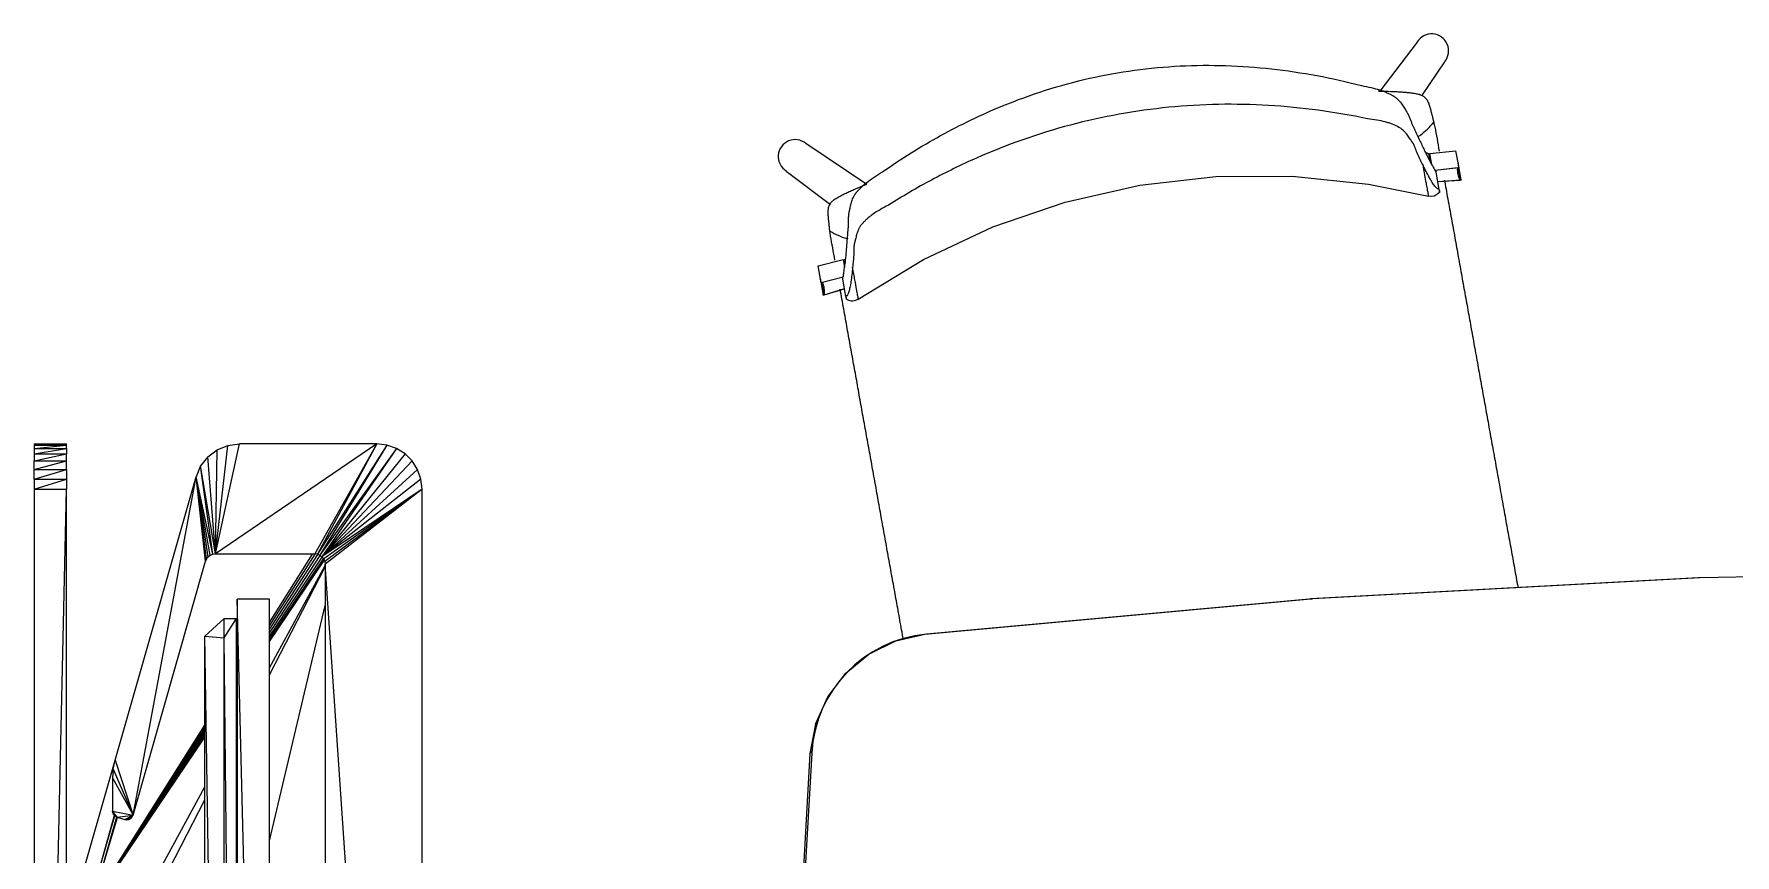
# Model space of a CAD drawing. Header units: millimetres. Extents: x 90978 to 295199, y -4084 to 97293.
# Drawn here: x 183926 to 185241, y 24645 to 25280 of the extents above; entities that cross this region are included whole.
import ezdxf

# ---------------------------------------------------------------- set-up
doc = ezdxf.new("R2010")
doc.units = ezdxf.units.MM
doc.header["$MEASUREMENT"] = 0
doc.layers.get('0').update_dxf_attribs({"linetype": 'CONTINUOUS'})
for name, color, linetype, lineweight in [('A-DETL-THIN', 8, 'CONTINUOUS', 9), ('G-IMPT', 8, 'CONTINUOUS', 9), ('I-FURN', 8, 'CONTINUOUS', 9)]:
    doc.layers.add(name, color=color, linetype=linetype, lineweight=lineweight)

# ---------------------------------------------------------------- blocks, each defined once
blk = doc.blocks.new('Synergy Type 3 - Desk Type 3_dwg_Family - 580997-310579-_3D_-768211-Level 0')
at = {"layer": 'G-IMPT'}
for p, q in [((-755.6, 842.3), (-755.6, 840.8)), ((-755.6, 840.8), (-739.2, 541.4)), ((-739.2, 541.4), (-739.2, 542.1)), ((-711.9, 242.9), (-739.2, 541.4)), ((-706.7, 220.4), (-711.9, 242.9)), ((-696.5, 199.7), (-706.7, 220.4)), ((-681.9, 181.8), (-696.5, 199.7)), ((-694.9, 198), (-696.5, 199.7)), ((-663.6, 167.8), (-681.9, 181.8)), ((-663.6, 167.8), (-666.8, 171)), ((-642.5, 158.4), (-663.6, 167.8)), ((-642.5, 158.4), (-645.7, 160.9)), ((-642.5, 158.4), (-644.5, 160.3)), ((-642.5, 158.4), (-643.8, 160.1)), ((-642.5, 158.4), (-619.8, 154.1)), ((-619.8, 154.1), (-621.7, 155.9)), ((-619.8, 154.1), (-435.6, 143.9))]:
    blk.add_line(p, q, dxfattribs=at)
blk = doc.blocks.new('Synergy Type 3 - Desk Type 3_dwg_Family - 607669-310583-_3D_-768213-Level 0')
at = {"layer": 'G-IMPT'}
for p, q in [((-532.4, -394.7), (-572.8, -383.2)), ((-532.4, -394.7), (-572.5, -383)), ((-531.9, -392.8), (-570.8, -381.7))]:
    blk.add_line(p, q, dxfattribs=at)
blk = doc.blocks.new('Synergy Type 3 - Desk Type 3_dwg_Family - 609077-310585-_3D_-768214-Level 0')
at = {"layer": 'G-IMPT'}
blk.add_line((-502.5, -415.1), (-614.5, -383.1), dxfattribs=at)
blk = doc.blocks.new('Synergy Type 3 - Desk Type 3_dwg_Family - 641585-310597-_3D_-768220-Level 0')
at = {"layer": 'G-IMPT'}
for p, q in [((240.9, -263.7), (-739.1, -263.7)), ((-739.1, -263.7), (-739.1, -288.7)), ((240.9, -263.7), (-739.1, -288.7)), ((-739.1, -288.7), (240.9, -288.7)), ((-289.1, -288.7), (-724.1, -288.7)), ((-210.8, -288.7), (-724.1, -288.7)), ((-724.1, -289.3), (-724.1, -288.7)), ((-724.1, -289.3), (225.9, -288.7)), ((-724.1, -298.7), (-724.1, -289.3)), ((-709.1, -298.7), (-724.1, -289.3)), ((225.9, -289.3), (-724.1, -289.3)), ((-710.5, -313.7), (-724.1, -298.7)), ((-709.1, -298.7), (-724.1, -298.7)), ((210.9, -298.7), (-710.5, -313.7)), ((-710.5, -313.7), (-709.1, -298.7)), ((225.9, -289.3), (-709.1, -298.7)), ((210.9, -298.7), (-709.1, -298.7)), ((-482.1, -313.7), (-710.5, -313.7))]:
    blk.add_line(p, q, dxfattribs=at)
blk = doc.blocks.new('Synergy Type 3 - Desk Type 3_dwg_Family - 678409-310601-_3D_-768222-Level 0')
at = {"layer": 'G-IMPT'}
for p, q in [((-845.9, -153.3), (-851.4, -158.9)), ((-839.2, -149.2), (-845.9, -153.3)), ((-845.9, -153.3), (-771.7, -223.1)), ((-831.8, -146.6), (-839.2, -149.2)), ((-839.2, -149.2), (-771.7, -223.1)), ((-824.1, -145.7), (-831.8, -146.6)), ((-831.8, -146.6), (-771.7, -223.1)), ((325.9, -145.7), (-824.1, -145.7)), ((-824.1, -145.7), (-771.7, -223.1)), ((-824.1, -145.7), (-770.1, -221.8)), ((-824.1, -145.7), (-768.1, -221)), ((-824.1, -145.7), (-766.1, -220.7)), ((325.9, -145.7), (-766.1, -220.7)), ((-855.6, -165.5), (-858.2, -172.9)), ((-851.4, -158.9), (-855.6, -165.5)), ((-855.6, -165.5), (-773, -224.7)), ((-855.6, -165.5), (-771.7, -223.1)), ((-851.4, -158.9), (-771.7, -223.1)), ((-858.2, -172.9), (-859.1, -180.7)), ((-859.1, -180.7), (-859.1, -286.9)), ((-859.1, -180.7), (-774.1, -305.5)), ((-859.1, -180.7), (-773.8, -226.6)), ((-859.1, -180.7), (-774.1, -228.7)), ((-858.2, -172.9), (-773.8, -226.6)), ((-858.2, -172.9), (-773, -224.7)), ((-773, -224.7), (-771.7, -223.1)), ((-771.7, -223.1), (-770.1, -221.8)), ((-770.1, -221.8), (-768.1, -221)), ((-768.1, -221), (-766.1, -220.7)), ((-766.1, -220.7), (267.9, -220.7)), ((-773.8, -226.6), (-774.1, -228.7)), ((-774.1, -305.5), (-774.1, -228.7)), ((-773.8, -226.6), (-773, -224.7)), ((-773.8, -226.7), (-773.8, -226.6)), ((-857.9, -295.8), (-859.1, -286.9)), ((-774.1, -305.5), (-859.1, -286.9)), ((-854.5, -304.2), (-857.9, -295.8)), ((-774.1, -305.5), (-857.9, -295.8)), ((-849, -311.4), (-854.5, -304.2)), ((-774.1, -305.5), (-854.5, -304.2)), ((-774.1, -305.5), (-849, -311.4)), ((-849, -311.4), (-842, -316.9)), ((-774.1, -305.5), (-842, -316.9)), ((-773.8, -307.6), (-842, -316.9)), ((-773.8, -307.6), (-833.7, -320.5)), ((-773, -309.5), (-833.7, -320.5)), ((-771.8, -311.1), (-833.7, -320.5)), ((-770.1, -312.4), (-833.7, -320.5)), ((-768.3, -313.2), (-833.7, -320.5)), ((-773.8, -307.6), (-774.1, -305.5)), ((-773, -309.5), (-773.8, -307.6)), ((-771.8, -311.1), (-773, -309.5)), ((-770.1, -312.4), (-771.8, -311.1)), ((-770.1, -312.4), (-768.3, -313.2)), ((-572.1, -369.2), (-768.3, -313.2)), ((-842, -316.9), (-833.7, -320.5)), ((-614.5, -383.1), (-833.7, -320.5)), ((-572.1, -369.2), (-833.7, -320.5)), ((-614.5, -383.1), (-572.1, -369.2)), ((-607.7, -384.6), (-572.1, -369.2)), ((-600.8, -385), (-572.1, -369.2)), ((-575.2, -385), (-572.1, -369.2)), ((-570.9, -369.8), (-572.1, -369.2)), ((-570.4, -381.4), (-572.1, -369.2)), ((-568.6, -375.4), (-572.1, -369.2)), ((-569.9, -370.6), (-570.9, -369.8)), ((-569.9, -370.6), (-570.9, -369.8)), ((-568.5, -374.1), (-570.9, -369.8)), ((-568.6, -375.4), (-570.9, -369.8)), ((-568.5, -374.1), (-570.9, -369.8)), ((-568.6, -372.8), (-570.9, -369.8)), ((-568.6, -372.8), (-570.9, -369.8)), ((-569.9, -370.6), (-570.9, -369.8)), ((-570.4, -381.4), (-568.6, -375.4)), ((-569.1, -371.6), (-569.9, -370.6)), ((-569.1, -371.6), (-569.9, -370.6)), ((-568.6, -372.8), (-569.9, -370.6)), ((-568.6, -372.8), (-569.9, -370.6)), ((-569.1, -371.6), (-569.9, -370.6)), ((-568.6, -372.8), (-569.1, -371.6)), ((-568.6, -372.8), (-569.1, -371.6)), ((-568.6, -372.8), (-569.1, -371.6)), ((-568.5, -374.1), (-568.6, -372.8)), ((-568.5, -374.1), (-568.6, -372.8)), ((-568.5, -374.1), (-568.6, -372.8)), ((-568.5, -374.1), (-568.6, -375.4)), ((-568.6, -375.4), (-568.5, -374.1)), ((-568.5, -374.1), (-568.6, -375.4)), ((-607.7, -384.6), (-614.5, -383.1)), ((-607.7, -384.6), (-600.8, -385)), ((-600.8, -385), (-575.2, -385)), ((-570.4, -381.4), (-575.2, -385)), ((-573.9, -384.9), (-575.2, -385)), ((-573.9, -384.9), (-575.2, -385)), ((-573.9, -384.9), (-575.2, -385)), ((-570.4, -381.4), (-573.9, -384.9)), ((-570.4, -381.4), (-573.9, -384.9)), ((-572.7, -384.4), (-573.9, -384.9)), ((-572.7, -384.4), (-573.9, -384.9)), ((-572.7, -384.4), (-573.9, -384.9)), ((-570.4, -381.4), (-572.7, -384.4)), ((-570.4, -381.4), (-572.7, -384.4)), ((-570.9, -382.6), (-572.7, -384.4)), ((-570.9, -382.6), (-572.7, -384.4)), ((-571.7, -383.6), (-572.7, -384.4)), ((-571.7, -383.6), (-572.7, -384.4)), ((-571.7, -383.6), (-572.7, -384.4)), ((-570.9, -382.6), (-571.7, -383.6)), ((-570.9, -382.6), (-571.7, -383.6)), ((-570.9, -382.6), (-571.7, -383.6)), ((-570.9, -382.6), (-570.4, -381.4)), ((-570.4, -381.4), (-570.9, -382.6)), ((-570.9, -382.6), (-570.4, -381.4))]:
    blk.add_line(p, q, dxfattribs=at)
blk = doc.blocks.new('Synergy Type 3 - Desk Type 3_dwg_Family - 680513-310603-_3D_-768223-Level 0')
at = {"layer": 'G-IMPT'}
for p, q in [((-710.2, -263.7), (-771.6, -223)), ((-708, -263.7), (-770.3, -222)), ((-706.2, -263.7), (-768.9, -221.3)), ((-686, -263.7), (-765.1, -220.7)), ((-680.6, -263.7), (-763.9, -220.7)), ((-552.3, -263.7), (-734.1, -220.7)), ((-718.3, -263.7), (-773.8, -228.3)), ((-720.9, -263.7), (-773.8, -230.4)), ((-715.5, -263.7), (-773.6, -226.2)), ((-712.8, -263.7), (-772.8, -224.4)), ((-502.1, -401.7), (-641.6, -313.7)), ((-502.1, -401.7), (-640, -313.7)), ((-502.1, -401.7), (-638.2, -313.7)), ((-502.1, -401.7), (-636.4, -313.7)), ((-502.1, -401.7), (-634.8, -313.7)), ((-502.1, -401.7), (-633.4, -313.7)), ((-502.1, -401.7), (-632.2, -313.7)), ((-502.1, -363.7), (-594, -313.7)), ((-487.1, -363.7), (-583.9, -313.7)), ((-502.1, -401.7), (-570.3, -381.1))]:
    blk.add_line(p, q, dxfattribs=at)
blk = doc.blocks.new('Synergy Type 3 - Desk Type 3_dwg_Family - 687609-310611-_3D_-768227-Level 0')
at = {"layer": 'G-IMPT'}
for p, q in [((-859.1, -445.7), (-859.1, -420.7)), ((-858.2, -420.7), (-859.1, -420.7)), ((-858.2, -445.7), (-859.1, -420.7)), ((-855.6, -420.7), (-858.2, -420.7)), ((-858.2, -445.7), (-858.2, -420.7)), ((-855.6, -445.7), (-858.2, -420.7)), ((-855.6, -420.7), (-851.4, -420.7)), ((-855.6, -445.7), (-855.6, -420.7)), ((-851.4, -445.7), (-855.6, -420.7)), ((-845.9, -420.7), (-851.4, -420.7)), ((-851.4, -445.7), (-851.4, -420.7)), ((-845.9, -445.7), (-851.4, -420.7)), ((-839.2, -420.7), (-845.9, -420.7)), ((-839.2, -445.7), (-845.9, -420.7)), ((-845.9, -445.7), (-845.9, -420.7)), ((-839.2, -420.7), (-831.8, -420.7)), ((-831.8, -445.7), (-839.2, -420.7)), ((-839.2, -445.7), (-839.2, -420.7)), ((-831.8, -420.7), (-824.1, -420.7)), ((-831.8, -445.7), (-831.8, -420.7)), ((-824.1, -445.7), (-831.8, -420.7)), ((325.9, -420.7), (-824.1, -420.7)), ((-824.1, -445.7), (-824.1, -420.7)), ((325.9, -445.7), (-824.1, -420.7)), ((-859.1, -445.7), (-858.2, -445.7)), ((-858.2, -445.7), (-855.6, -445.7)), ((-855.6, -445.7), (-851.4, -445.7)), ((-851.4, -445.7), (-845.9, -445.7)), ((-839.2, -445.7), (-845.9, -445.7)), ((-831.8, -445.7), (-839.2, -445.7)), ((-831.8, -445.7), (-824.1, -445.7)), ((-824.1, -445.7), (325.9, -445.7))]:
    blk.add_line(p, q, dxfattribs=at)

msp = doc.modelspace()

# ---------------------------------------------------------------- linework, layer by layer
at = {"layer": 'A-DETL-THIN'}
for p, q in [((185514.1, 24865), (185214.3, 24859.5)), ((185214.3, 24859.5), (184915, 24843.1)), ((184915, 24843.1), (184616.3, 24815.8)), ((184527.7, 24723.8), (184518.6, 24564.4))]:
    msp.add_line(p, q, dxfattribs=at)
msp.add_arc((184625.1, 24718.6), 97.6, 95.2275, 176.9515, dxfattribs=at)
at = {"layer": 'I-FURN'}
for p, q in [((184995.6, 25273.6), (184966.8, 25235.7)), ((184999.2, 25232.1), (185016.9, 25258.4)), ((184570.1, 25163.6), (184523.1, 25195.2)), ((185005.6, 25181.4), (185004.5, 25187.2)), ((185005.5, 25187.4), (185025.3, 25189.6)), ((185007, 25178.7), (185005.5, 25187.4)), ((185025.3, 25189.6), (185027.7, 25176.5)), ((184507.9, 25173.9), (184542, 25148.1)), ((184781.3, 25162.9), (184840, 25169.6)), ((184840, 25169.6), (184899.1, 25169.9)), ((184899.1, 25169.9), (184957.9, 25163.8)), ((185027.7, 25176.5), (185009.4, 25174.4)), ((185026.7, 25176.3), (185009.4, 25174.4)), ((185012.6, 25159.6), (185010.2, 25173)), ((185029.7, 25167), (185027.3, 25180.1)), ((184723.6, 25149.9), (184781.3, 25162.9)), ((184957.9, 25163.8), (185004.3, 25154.4)), ((185006.4, 25154.2), (185004.3, 25154.4)), ((185008.7, 25154.6), (185006.4, 25154.2)), ((185010.1, 25155.2), (185008.7, 25154.6)), ((185011.7, 25156.2), (185010.1, 25155.2)), ((185011.5, 25165.9), (185029.7, 25167)), ((185011.5, 25165.7), (185028.8, 25166.8)), ((185013, 25157.6), (185011.7, 25156.2)), ((184667.6, 25130.7), (184723.6, 25149.9)), ((184614.1, 25105.6), (184667.6, 25130.7)), ((184532.6, 25100.7), (184552, 25105.6)), ((184552, 25105.6), (184553, 25099.7)), ((184552.9, 25105.7), (184553.4, 25102.8)), ((184563.6, 25074.9), (184614.1, 25105.6)), ((184535, 25087.6), (184532.6, 25100.7)), ((184534, 25091.1), (184536.4, 25077.9)), ((184551.8, 25091.8), (184535, 25087.6)), ((184554, 25076.9), (184551.6, 25090.3)), ((184536.4, 25077.9), (184552.9, 25083)), ((184537.3, 25078.1), (184552.9, 25082.9)), ((184554.4, 25074.8), (184556.1, 25074)), ((184556.1, 25074), (184557.9, 25073.6)), ((184557.9, 25073.6), (184559.4, 25073.6)), ((184559.4, 25073.6), (184561.7, 25074)), ((184561.7, 25074), (184563.6, 25074.9))]:
    msp.add_line(p, q, dxfattribs=at)
for centre, start, end in [((185006.8, 25266.8), 320.6202, 148.2364), ((184514.8, 25185.1), 50.6436, 238.2599)]:
    msp.add_arc(centre, 13.1, start, end, dxfattribs=at)
for centre, start_param, end_param in [((185042.6, 25188.3), 3.380441, 3.464082), ((185044, 25175), 2.884586, 3.464082), ((185045, 25175.2), 2.884586, 3.464082), ((184516.8, 25093.4), 5.960696, 6.044337), ((184519.2, 25080.3), 5.960696, 6.540192), ((184520.1, 25080.5), 5.960696, 6.540192)]:
    msp.add_ellipse(centre, major_axis=(17.1, 3.1), ratio=0.978487, start_param=start_param, end_param=end_param, dxfattribs=at)
for points, knots in [([(184582.2, 25173.2), (184596.7, 25183.4), (184626.7, 25202.1), (184679.9, 25227.8), (184741.9, 25247.6), (184812.3, 25257.1), (184871.4, 25255.1), (184918.1, 25248.1), (184941.1, 25243), (184952.5, 25240)], [-1, -1, -1, -1, -0.863636, -0.727273, -0.545455, -0.363636, -0.181818, -0.090909, 0, 0, 0, 0]), ([(184952.5, 25240), (184955.2, 25239.5), (184960.2, 25238.5), (184965.6, 25237), (184969.5, 25235.6), (184972.3, 25234.5), (184974.3, 25233.5), (184975.7, 25232.8), (184976.4, 25232.4), (184977, 25232.1), (184977.5, 25231.7), (184978.2, 25231.3), (184979.3, 25230.5), (184980.7, 25229.3), (184982.1, 25227.8), (184983.3, 25226.3), (184984.4, 25224.8), (184985.3, 25223.2), (184986.1, 25222), (184986.6, 25221.2), (184986.9, 25220.7), (184987.1, 25220.4), (184987.3, 25220), (184987.6, 25219.6), (184988.1, 25218.8), (184988.6, 25217.7), (184989.2, 25216.5), (184989.9, 25214.8), (184990.4, 25213.2), (184991.1, 25211.6), (184991.6, 25210.4), (184992.1, 25209.2), (184992.9, 25207.6), (184994.1, 25204.8), (184995.9, 25201), (184997.9, 25196.8), (184999.8, 25192.9), (185001.6, 25189), (185003.3, 25185.5), (185005, 25182.4), (185006, 25180.5), (185006.5, 25179.6)], [0, 0, 0, 0, 0.035714, 0.071429, 0.089286, 0.107143, 0.125, 0.133929, 0.138393, 0.142857, 0.147321, 0.151786, 0.160714, 0.178571, 0.196429, 0.214286, 0.232143, 0.25, 0.267857, 0.276786, 0.28125, 0.285714, 0.290179, 0.294643, 0.303571, 0.321429, 0.339286, 0.357143, 0.392857, 0.410714, 0.428571, 0.446429, 0.464286, 0.5, 0.571429, 0.642857, 0.714286, 0.785714, 0.857143, 0.928571, 1, 1, 1, 1]), ([(184969.5, 25235.7), (184971.8, 25235.6), (184975.7, 25235.5), (184980.2, 25235.3), (184982.8, 25235.1), (184984.6, 25235), (184986.4, 25234.9), (184988, 25234.7), (184989.6, 25234.6), (184991.4, 25234.3), (184993.3, 25234.1), (184995.1, 25233.7), (184996.5, 25233.4), (184997.5, 25233.1), (184998.3, 25232.8), (184999, 25232.5), (185000, 25232), (185001.1, 25231.3), (185002.2, 25230.3), (185003, 25229.2), (185003.7, 25228.1), (185004.2, 25226.8), (185004.7, 25225.7), (185004.9, 25224.8), (185005.1, 25224.3), (185005.2, 25223.9), (185005.3, 25223.6), (185005.5, 25223.1), (185005.7, 25222.2), (185006.1, 25221), (185006.4, 25219.8), (185006.6, 25218.9), (185006.8, 25218.1), (185007, 25217.3), (185007.3, 25216.2), (185007.7, 25214.3), (185008.1, 25212.7), (185008.4, 25211.6)], [0, 0, 0, 0, 0.125, 0.1875, 0.21875, 0.25, 0.28125, 0.3125, 0.34375, 0.375, 0.40625, 0.4375, 0.46875, 0.484375, 0.5, 0.515625, 0.53125, 0.5625, 0.59375, 0.625, 0.65625, 0.6875, 0.71875, 0.734375, 0.742188, 0.75, 0.757812, 0.765625, 0.78125, 0.8125, 0.84375, 0.859375, 0.875, 0.890625, 0.90625, 0.9375, 1, 1, 1, 1]), ([(184957.2, 25214.3), (184944.5, 25217), (184919.2, 25221.3), (184867.9, 25226.4), (184803.4, 25225.2), (184727.1, 25211.5), (184666.3, 25190), (184620, 25167.4), (184597.7, 25154.4), (184586.9, 25147.5)], [-1, -1, -1, -1, -0.9, -0.8, -0.6, -0.4, -0.2, -0.1, 0, 0, 0, 0]), ([(184999.9, 25179), (184999.1, 25180.4), (184998.1, 25182.6), (184996.8, 25185.2), (184996.1, 25186.7), (184995.6, 25187.9), (184995.1, 25189), (184994.6, 25190.4), (184994.1, 25191.8), (184993.5, 25193.2), (184993, 25194.3), (184992.5, 25195.2), (184992, 25195.9), (184991.8, 25196.3), (184991.5, 25196.6), (184991.3, 25196.9), (184991, 25197.4), (184990.5, 25198.2), (184989.7, 25199.3), (184988.7, 25200.8), (184987.6, 25202.3), (184986.4, 25203.8), (184984.9, 25205.3), (184983.5, 25206.5), (184982.3, 25207.2), (184981.7, 25207.6), (184981.1, 25207.9), (184980.6, 25208.2), (184979.9, 25208.6), (184978.5, 25209.2), (184976.5, 25210.1), (184973.8, 25211.1), (184969.9, 25212.2), (184964.6, 25213.4), (184959.7, 25214), (184957.2, 25214.3)], [0, 0, 0, 0, 0.125, 0.1875, 0.21875, 0.25, 0.28125, 0.3125, 0.375, 0.40625, 0.4375, 0.46875, 0.484375, 0.492188, 0.5, 0.507812, 0.515625, 0.53125, 0.5625, 0.59375, 0.625, 0.65625, 0.6875, 0.71875, 0.734375, 0.742188, 0.75, 0.757812, 0.765625, 0.78125, 0.8125, 0.84375, 0.875, 0.9375, 1, 1, 1, 1]), ([(184996.2, 25200.3), (184996.9, 25200.8), (184999.4, 25202.7), (185003.6, 25206.3), (185006.8, 25209.7), (185008.4, 25211.6)], [0.93303317, 0.93303317, 0.93303317, 0.93303317, 0.94444444, 0.97222222, 1, 1, 1, 1]), ([(185004.6, 25187.1), (185004.2, 25187.4), (185003.3, 25187.8), (185002.4, 25188.2), (185002, 25188.4)], [-0.8810546, -0.8810546, -0.8810546, -0.8810546, -0.6666667, -0.4718724, -0.4718724, -0.4718724, -0.4718724]), ([(184552.7, 25097.8), (184553.1, 25099.7), (184553.5, 25103.1), (184554.1, 25108.3), (184554.4, 25112.5), (184554.8, 25116.9), (184555.2, 25121.5), (184555.5, 25125.7), (184555.8, 25129.1), (184556, 25131.4), (184556.1, 25133.1), (184556.1, 25134.8), (184556, 25136.5), (184556.1, 25138.3), (184556.2, 25139.7), (184556.3, 25140.9), (184556.5, 25141.8), (184556.6, 25142.3), (184556.7, 25142.7), (184556.8, 25143.1), (184556.9, 25143.7), (184557.1, 25144.6), (184557.4, 25146), (184557.7, 25147.8), (184558.2, 25149.6), (184558.8, 25151.4), (184559.6, 25153.3), (184560.5, 25154.9), (184561.2, 25156.1), (184561.7, 25156.7), (184562.1, 25157.2), (184562.5, 25157.7), (184563, 25158.4), (184564.1, 25159.5), (184565.7, 25161.2), (184567.8, 25163.2), (184571, 25165.8), (184575.6, 25169.2), (184579.9, 25171.8), (184582.2, 25173.2)], [0, 0, 0, 0, 0.142857, 0.214286, 0.285714, 0.357143, 0.428571, 0.5, 0.535714, 0.571429, 0.589286, 0.607143, 0.642857, 0.660714, 0.678571, 0.696429, 0.705357, 0.709821, 0.714286, 0.71875, 0.723214, 0.732143, 0.75, 0.767857, 0.785714, 0.803571, 0.821429, 0.839286, 0.848214, 0.852679, 0.857143, 0.861607, 0.866071, 0.875, 0.892857, 0.910714, 0.928571, 0.964286, 1, 1, 1, 1]), ([(184999.9, 25179), (185000.4, 25176), (185001.3, 25170.7), (185002.5, 25164.4), (185003.3, 25159.8), (185003.8, 25157.1), (185004, 25155.7), (185004.1, 25155.3), (185004.2, 25155.1)], [0, 0, 0, 0, 0.1111111, 0.2222222, 0.3333333, 0.4444444, 0.5, 0.5555556, 0.5555556, 0.5555556, 0.5555556]), ([(184541.7, 25127.5), (184541.5, 25128.5), (184541.3, 25130.2), (184541.1, 25132.1), (184541, 25133.2), (184540.9, 25134), (184540.8, 25134.8), (184540.7, 25135.8), (184540.6, 25137), (184540.5, 25138.3), (184540.4, 25139.2), (184540.4, 25139.7), (184540.3, 25140.1), (184540.3, 25140.5), (184540.3, 25141), (184540.3, 25141.9), (184540.3, 25143.1), (184540.4, 25144.5), (184540.6, 25145.8), (184541, 25147.1), (184541.6, 25148.4), (184542.4, 25149.5), (184543.2, 25150.3), (184543.8, 25150.8), (184544.4, 25151.3), (184545.2, 25152), (184546.4, 25152.8), (184548, 25153.7), (184549.6, 25154.6), (184551.2, 25155.5), (184552.7, 25156.2), (184554.2, 25156.9), (184555.7, 25157.6), (184557.5, 25158.4), (184559.8, 25159.4), (184564, 25161.2), (184567.5, 25162.7), (184569.7, 25163.6)], [0, 0, 0, 0, 0.0625, 0.09375, 0.109375, 0.125, 0.140625, 0.15625, 0.1875, 0.21875, 0.234375, 0.242188, 0.25, 0.257812, 0.265625, 0.28125, 0.3125, 0.34375, 0.375, 0.40625, 0.4375, 0.46875, 0.484375, 0.5, 0.515625, 0.53125, 0.5625, 0.59375, 0.625, 0.65625, 0.6875, 0.71875, 0.75, 0.78125, 0.8125, 0.875, 1, 1, 1, 1]), ([(185012.7, 25159.2), (185012.7, 25158.9), (185012.9, 25158.1), (185013, 25157.5), (185013, 25157.6), (185012.9, 25158.3), (185012.7, 25159.1), (185012.6, 25159.6)], [0.4162183, 0.4162183, 0.4162183, 0.4162183, 0.5, 0.625, 0.75, 0.875, 1, 1, 1, 1]), ([(185016.7, 25166.9), (185016.7, 25166.5), (185017.7, 25161), (185019.6, 25150.4), (185022.4, 25135.2), (185025.1, 25120.4), (185027.3, 25108.1), (185029.1, 25098.2), (185030.4, 25090.6), (185031.8, 25083.1), (185033.6, 25073.2), (185035.8, 25060.9), (185038, 25048.6), (185039.8, 25038.8), (185041.1, 25031.4), (185042.5, 25023.9), (185044.2, 25014.1), (185046.4, 25002), (185048.6, 24989.8), (185050.4, 24979.9), (185051.7, 24972.4), (185053.1, 24964.9), (185054.9, 24955), (185057.1, 24942.6), (185059.8, 24927.7), (185062.5, 24912.6), (185065.2, 24897.6), (185067.9, 24883), (185070.5, 24868.6), (185072.3, 24858.2), (185073.4, 24852.7), (185073.5, 24851.9)], [-0.896036, -0.896036, -0.896036, -0.896036, -0.8928571, -0.8571429, -0.8214286, -0.7857143, -0.75, -0.7321429, -0.7142857, -0.6964286, -0.6785714, -0.6428571, -0.6071429, -0.5892857, -0.5714286, -0.5535714, -0.5357143, -0.5, -0.4642857, -0.4464286, -0.4285714, -0.4107143, -0.3928571, -0.3571429, -0.3214286, -0.2857143, -0.25, -0.2142857, -0.1785714, -0.1428571, -0.1373945, -0.1373945, -0.1373945, -0.1373945]), ([(184586.9, 25147.5), (184584.5, 25146.4), (184580.2, 25144), (184575.6, 25141.1), (184572.4, 25138.7), (184570.2, 25136.8), (184568.6, 25135.3), (184567.6, 25134.2), (184567, 25133.6), (184566.6, 25133.2), (184566.2, 25132.7), (184565.7, 25132.1), (184564.9, 25131), (184564, 25129.4), (184563.2, 25127.5), (184562.5, 25125.6), (184562, 25123.8), (184561.6, 25122.1), (184561.3, 25120.7), (184561, 25119.8), (184560.9, 25119.3), (184560.8, 25118.9), (184560.7, 25118.6), (184560.6, 25118.1), (184560.4, 25117.3), (184560.3, 25116.2), (184560.2, 25115), (184560.1, 25113.5), (184560.2, 25112), (184560.2, 25110.5), (184560.1, 25109.3), (184560, 25108), (184559.8, 25106.4), (184559.6, 25103.5), (184559.4, 25101.1), (184559.2, 25099.5)], [0, 0, 0, 0, 0.0625, 0.125, 0.15625, 0.1875, 0.21875, 0.234375, 0.242188, 0.25, 0.257812, 0.265625, 0.28125, 0.3125, 0.34375, 0.375, 0.40625, 0.4375, 0.46875, 0.484375, 0.492188, 0.5, 0.507812, 0.515625, 0.53125, 0.5625, 0.59375, 0.625, 0.6875, 0.71875, 0.75, 0.78125, 0.8125, 0.875, 1, 1, 1, 1]), ([(184541.7, 25127.5), (184543.8, 25126.2), (184548, 25124.1), (184552.7, 25122.3), (184555.2, 25121.6), (184555.6, 25121.5)], [0, 0, 0, 0, 0.02777778, 0.05555556, 0.06066679, 0.06066679, 0.06066679, 0.06066679]), ([(184563.6, 25074.9), (184563.6, 25074.9), (184563.6, 25075), (184563.5, 25075.6), (184563.4, 25076.5), (184563, 25078.4), (184562.3, 25082.3), (184561, 25089.3), (184559.9, 25095.8), (184559.2, 25099.5)], [0.3374293, 0.3374293, 0.3374293, 0.3374293, 0.3888889, 0.4444444, 0.5138889, 0.5833333, 0.7222222, 0.8611111, 1, 1, 1, 1]), ([(184598.4, 24811.7), (184598.3, 24812.3), (184597.7, 24815.4), (184596.7, 24821), (184595.4, 24828.5), (184594, 24836), (184592.3, 24845.9), (184590, 24858.2), (184587.8, 24870.4), (184586, 24880.3), (184584.7, 24887.8), (184583.3, 24895.3), (184581.5, 24905.3), (184579.3, 24917.6), (184576.7, 24932.3), (184574, 24947.2), (184571.3, 24962.1), (184568.6, 24976.8), (184566.4, 24989), (184564.6, 24998.9), (184563.3, 25006.4), (184562, 25013.9), (184560.2, 25023.6), (184558, 25035.6), (184555.8, 25047.8), (184554, 25057.8), (184552.7, 25065.4), (184551.3, 25073), (184550.2, 25078.8), (184549.7, 25082), (184549.5, 25082.7)], [-0.7546088, -0.7546088, -0.7546088, -0.7546088, -0.75, -0.7321429, -0.7142857, -0.6964286, -0.6785714, -0.6428571, -0.6071429, -0.5892857, -0.5714286, -0.5535714, -0.5357143, -0.5, -0.4642857, -0.4285714, -0.3928571, -0.3571429, -0.3214286, -0.3035714, -0.2857143, -0.2678571, -0.25, -0.2142857, -0.1785714, -0.1607143, -0.1428571, -0.125, -0.1071429, -0.1022726, -0.1022726, -0.1022726, -0.1022726]), ([(184554, 25076.9), (184554.1, 25076.3), (184554.3, 25075.5), (184554.4, 25074.9), (184554.4, 25074.8), (184554.3, 25075.4), (184554.1, 25076.2), (184554.1, 25076.5)], [0, 0, 0, 0, 0.125, 0.25, 0.375, 0.5, 0.5828112, 0.5828112, 0.5828112, 0.5828112])]:
    msp.add_open_spline(points, degree=3, knots=knots, dxfattribs=at)
for points in [[(184969.5, 25235.7), (184968.2, 25235.7), (184967, 25235.7), (184965.7, 25235.7)], [(184965.8, 25235.7), (184967, 25235.7), (184968.2, 25235.7), (184969.5, 25235.7)], [(185008.4, 25211.6), (185008.5, 25211), (185008.8, 25209.8), (185009.1, 25208.5), (185009.3, 25207.9)], [(185009.3, 25207.9), (185010.4, 25201.9), (185011.5, 25195.7), (185012.6, 25189.3)], [(185012.6, 25159.6), (185012.2, 25159.7), (185011.1, 25160.3), (185009.3, 25162.1), (185007.2, 25165), (185005, 25168.9), (185002.5, 25173.5), (185000.7, 25177.1), (184999.9, 25179)], [(185006.5, 25179.6), (185007.2, 25178.4), (185008.4, 25176.1), (185009.6, 25174), (185010.2, 25173)], [(184542.1, 25123.6), (184542.1, 25124.3), (184541.9, 25125.5), (184541.7, 25126.8), (184541.7, 25127.5)], [(184545.5, 25105), (184544.4, 25111.4), (184543.2, 25117.6), (184542.1, 25123.6)], [(184551.6, 25090.3), (184551.8, 25091.4), (184552.2, 25093.8), (184552.6, 25096.4), (184552.7, 25097.8)], [(184559.2, 25099.5), (184559, 25097.4), (184558.6, 25093.4), (184557.9, 25088.2), (184557.1, 25083.8), (184556.3, 25080.4), (184555.2, 25078), (184554.4, 25077.1), (184554, 25076.9)]]:
    msp.add_open_spline(points, degree=3, dxfattribs=at)

# ---------------------------------------------------------------- block references
at = {"rotation": 270.0000000000001}
for name in ['Synergy Type 3 - Desk Type 3_dwg_Family - 687609-310611-_3D_-768227-Level 0', 'Synergy Type 3 - Desk Type 3_dwg_Family - 687609-310611-_3D_-768227-Level 0', 'Synergy Type 3 - Desk Type 3_dwg_Family - 678409-310601-_3D_-768222-Level 0', 'Synergy Type 3 - Desk Type 3_dwg_Family - 678409-310601-_3D_-768222-Level 0', 'Synergy Type 3 - Desk Type 3_dwg_Family - 680513-310603-_3D_-768223-Level 0', 'Synergy Type 3 - Desk Type 3_dwg_Family - 680513-310603-_3D_-768223-Level 0', 'Synergy Type 3 - Desk Type 3_dwg_Family - 580997-310579-_3D_-768211-Level 0', 'Synergy Type 3 - Desk Type 3_dwg_Family - 580997-310579-_3D_-768211-Level 0', 'Synergy Type 3 - Desk Type 3_dwg_Family - 641585-310597-_3D_-768220-Level 0', 'Synergy Type 3 - Desk Type 3_dwg_Family - 641585-310597-_3D_-768220-Level 0', 'Synergy Type 3 - Desk Type 3_dwg_Family - 609077-310585-_3D_-768214-Level 0', 'Synergy Type 3 - Desk Type 3_dwg_Family - 609077-310585-_3D_-768214-Level 0', 'Synergy Type 3 - Desk Type 3_dwg_Family - 607669-310583-_3D_-768213-Level 0', 'Synergy Type 3 - Desk Type 3_dwg_Family - 607669-310583-_3D_-768213-Level 0']:
    msp.add_blockref(name, (184372.1, 24103.9), dxfattribs=at)

doc.saveas('drawing.dxf')
